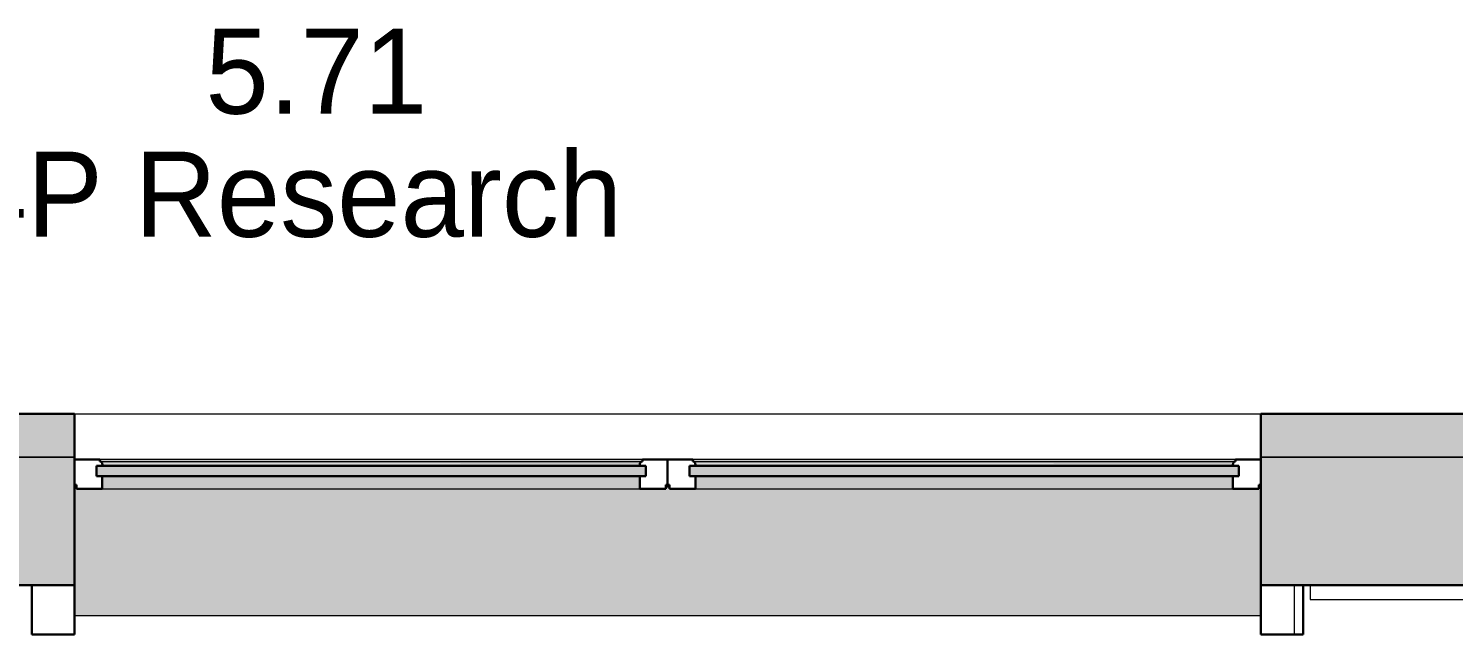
# Model space of a CAD drawing. Header units: millimetres. Extents: x 155927 to 326028, y -36033 to 97293.
# Drawn here: x 184801 to 188145, y 8852 to 10274 of the extents above; entities that cross this region are included whole.
import ezdxf

# ---------------------------------------------------------------- set-up
doc = ezdxf.new("R2010")
doc.units = ezdxf.units.MM
doc.header["$MEASUREMENT"] = 0
for name, color, linetype, lineweight in [('A-AREA-IDEN', 7, 'CONTINUOUS', 9), ('A-GLAZ', 7, 'CONTINUOUS', 9), ('A-GLAZ-CURT', 7, 'CONTINUOUS', 9), ('A-WALL', 7, 'CONTINUOUS', 9), ('A-WALL-PATT', 7, 'CONTINUOUS', 9), ('I-WALL', 7, 'CONTINUOUS', 9)]:
    doc.layers.add(name, color=color, linetype=linetype, lineweight=lineweight)
doc.styles.add('Century Gothic', font='GOTHIC.TTF', dxfattribs={"height": 200})

msp = doc.modelspace()

# ---------------------------------------------------------------- hatches: boundary and pattern name
at = {"layer": 'A-GLAZ'}
for points in [[(186249.6, 9223.6), (186249.6, 9247.5), (184960.1, 9247.5), (184960.1, 9223.6)], [(186237.8, 9257.5), (186241.6, 9257.5), (186241.6, 9262.5), (184968, 9262.5), (184968, 9257.5), (186235.8, 9257.5)], [(186235.8, 9252.6), (186237.6, 9256.2), (186237.8, 9257.5), (184970.9, 9257), (184973.6, 9253.9), (184974.3, 9252.6), (186235.4, 9252.6)], [(185989.4, 9248.6), (186234.4, 9248.6), (186235.6, 9252.6), (184974, 9251.5), (184975.3, 9248.6), (185382.9, 9248.6)], [(186234.4, 9247.5), (186234.4, 9248.6), (185989.4, 9247.5)], [(187641.6, 9223.6), (187641.6, 9247.5), (186352.1, 9247.5), (186352.1, 9223.6), (186596, 9223.6)], [(187630.8, 9257.5), (187633.6, 9257.5), (187633.6, 9262.5), (186360, 9262.5), (186360, 9257.5), (187629.8, 9257.5)], [(187627.8, 9252.6), (187629.6, 9256.2), (187629.8, 9257.5), (186362.9, 9257), (186365.6, 9253.9), (186366.3, 9252.6), (187627.4, 9252.6)], [(187626.4, 9248.6), (187627.6, 9252.6), (186366, 9251.5), (186367.3, 9248.6), (186596, 9248.6)], [(187626.4, 9247.5), (187626.4, 9248.6), (186596, 9247.5)], [(187692.8, 8896.6), (187692.8, 9198.3), (187688.5, 9198.3), (187688.5, 9193.6), (186305.2, 9193.6), (186305.2, 9198.3), (186296.5, 9198.3), (186296.5, 9193.6), (184913.2, 9193.6), (184913.2, 9198.3), (184908.8, 9198.3), (184908.8, 8896.6), (186596, 8896.6)], [(186235.6, 9193.6), (186235.6, 9223.6), (184974, 9223.6), (184974, 9193.6)], [(187627.6, 9193.6), (187627.6, 9223.6), (186366, 9223.6), (186366, 9193.6), (186596, 9193.6)]]:
    msp.add_hatch(color=256, dxfattribs=at).paths.add_polyline_path(points, flags=0)
h = msp.add_hatch(color=256, dxfattribs=at)
h.paths.add_polyline_path([(186364.4, 9255.8), (186361.6, 9257.5), (186362.9, 9256.4), (186364, 9255.9)], flags=0)
h.paths.add_polyline_path([(184972.4, 9255.8), (184969.6, 9257.5), (184970.9, 9256.4), (184972, 9255.9)], flags=0)
h = msp.add_hatch(color=256, dxfattribs=at)
h.paths.add_polyline_path([(187692.8, 9198.3), (187692.8, 9200.4), (187688.5, 9200.4), (187688.5, 9198.3)], flags=0)
h.paths.add_polyline_path([(186296.5, 9198.3), (186305.2, 9198.7), (186305.2, 9200.4), (186296.5, 9200.4), (186296.5, 9198.7)], flags=0)
h.paths.add_polyline_path([(184908.8, 9198.3), (184913.2, 9198.3), (184913.2, 9200.4), (184908.8, 9200.4)], flags=0)
at = {"layer": 'A-WALL-PATT'}
h = msp.add_hatch(color=256, dxfattribs=at)
h.paths.add_polyline_path([(189923.2, 9267.6), (189923.2, 9369.6), (187692.8, 9369.6), (187692.8, 9267.6), (189022.3, 9267.6)], flags=0)
h.paths.add_polyline_path([(184908.8, 9267.6), (184908.8, 9369.6), (183567.8, 9369.6), (183567.8, 9267.6), (184776.3, 9267.6)], flags=0)
h.paths.add_polyline_path([(179007.4, 9267.6), (179283.8, 9267.6), (179283.8, 9369.6), (179007.4, 9369.6)], flags=0)
h = msp.add_hatch(color=256, dxfattribs=at)
h.paths.add_polyline_path([(226158.8, 8967.6), (226158.8, 9267.6), (224992.8, 9267.6), (224992.8, 8967.6), (225417.2, 8967.6)], flags=0)
h.paths.add_polyline_path([(222990.9, 8967.6), (223358.8, 8967.6), (223358.8, 9267.6), (222192.8, 9267.6), (222192.8, 8967.6)], flags=0)
h.paths.add_polyline_path([(215258.8, 8967.6), (215258.8, 9267.6), (213567.8, 9267.6), (213567.8, 8967.6)], flags=0)
h.paths.add_polyline_path([(207033.8, 8967.6), (207033.8, 9267.6), (202692.8, 9267.6), (202692.8, 8967.6), (206006.6, 8967.6)], flags=0)
h.paths.add_polyline_path([(199908.8, 8967.6), (199908.8, 9267.6), (197242.8, 9267.6), (197242.8, 8967.6), (198727.6, 8967.6)], flags=0)
h.paths.add_polyline_path([(195608.8, 8967.6), (195608.8, 9267.6), (192942.8, 9267.6), (192942.8, 8967.6), (193875, 8967.6)], flags=0)
h.paths.add_polyline_path([(190158.8, 8967.6), (190158.8, 9267.6), (187692.8, 9267.6), (187692.8, 8967.6), (189022.3, 8967.6)], flags=0)
h.paths.add_polyline_path([(184908.8, 8967.6), (184908.8, 9267.6), (183567.8, 9267.6), (183567.8, 8967.6), (184169.7, 8967.6)], flags=0)
h.paths.add_polyline_path([(179283.8, 8967.6), (179283.8, 9267.6), (177567.8, 9267.6), (177567.8, 8967.6)], flags=0)
h.paths.add_polyline_path([(165783.8, 8967.6), (165783.8, 9267.6), (164242.8, 9267.6), (164242.8, 8967.6), (164759.1, 8967.6)], flags=0)
h.paths.add_polyline_path([(162332.8, 8967.6), (162608.8, 8967.6), (162608.8, 9267.6), (161817.8, 9267.6), (161817.8, 8967.6)], flags=0)
h.paths.add_polyline_path([(157533.8, 8967.6), (157533.8, 9267.6), (156460.8, 9267.6), (156460.8, 8967.6), (157480.1, 8967.6)], flags=0)

# ---------------------------------------------------------------- linework, layer by layer
at = {"layer": 'A-GLAZ', "lineweight": 30}
for p, q in [((184968, 9262.5), (184908.8, 9262.5)), ((186249.6, 9247.5), (184960.1, 9247.5)), ((184960.1, 9247.5), (184960.1, 9223.6)), ((184960.1, 9223.6), (184960.1, 9247.5)), ((184960.1, 9247.5), (184975.3, 9247.5)), ((184968, 9257.5), (184968, 9262.5)), ((184969.6, 9257.5), (184968, 9257.5)), ((184975.3, 9247.5), (184975.3, 9248.6)), ((186234.4, 9248.6), (186234.4, 9247.5)), ((186234.4, 9247.5), (186249.6, 9247.5)), ((186241.6, 9257.5), (186240.1, 9257.5)), ((186241.6, 9262.5), (186241.6, 9257.5)), ((186300.8, 9262.5), (186241.6, 9262.5)), ((186249.6, 9223.6), (186249.6, 9247.5)), ((186249.6, 9247.5), (186249.6, 9223.6)), ((186300.8, 9202.6), (186300.8, 9262.5)), ((186360, 9262.5), (186300.8, 9262.5)), ((186300.8, 9262.5), (186300.8, 9202.6)), ((186352.1, 9247.5), (186352.1, 9223.6)), ((187641.6, 9247.5), (186352.1, 9247.5)), ((186352.1, 9223.6), (186352.1, 9247.5)), ((186352.1, 9247.5), (186367.3, 9247.5)), ((186360, 9257.5), (186360, 9262.5)), ((186361.6, 9257.5), (186360, 9257.5)), ((186367.3, 9247.5), (186367.3, 9248.6)), ((187626.4, 9248.6), (187626.4, 9247.5)), ((187626.4, 9247.5), (187641.6, 9247.5)), ((187633.6, 9257.5), (187632.1, 9257.5)), ((187633.6, 9262.5), (187633.6, 9257.5)), ((187692.8, 9262.5), (187633.6, 9262.5)), ((187641.6, 9223.6), (187641.6, 9247.5)), ((187641.6, 9247.5), (187641.6, 9223.6)), ((184908.8, 9202.6), (184913.2, 9202.6)), ((184913.2, 9202.6), (184913.2, 9193.6)), ((184960.1, 9223.6), (186249.6, 9223.6)), ((184974, 9223.6), (184960.1, 9223.6)), ((184974, 9193.6), (184974, 9223.6)), ((186249.6, 9223.6), (186235.6, 9223.6)), ((186235.6, 9223.6), (186235.6, 9193.6)), ((186296.5, 9193.6), (186296.5, 9202.6)), ((186296.5, 9202.6), (186300.8, 9202.6)), ((186300.8, 9202.6), (186305.2, 9202.6)), ((186305.2, 9202.6), (186305.2, 9193.6)), ((186352.1, 9223.6), (187641.6, 9223.6)), ((186366, 9223.6), (186352.1, 9223.6)), ((186366, 9193.6), (186366, 9223.6)), ((187641.6, 9223.6), (187627.6, 9223.6)), ((187627.6, 9223.6), (187627.6, 9193.6)), ((187688.5, 9193.6), (187688.5, 9202.6)), ((187688.5, 9202.6), (187692.8, 9202.6)), ((184913.2, 9193.6), (184974, 9193.6)), ((186235.6, 9193.6), (186296.5, 9193.6)), ((186305.2, 9193.6), (186366, 9193.6)), ((187627.6, 9193.6), (187688.5, 9193.6)), ((184808.8, 8967.6), (184808.8, 8851.6)), ((184908.8, 8851.6), (184908.8, 8967.6)), ((187692.8, 8967.6), (187692.8, 8851.6)), ((187792.8, 8851.6), (187792.8, 8967.6)), ((184808.8, 8851.6), (184908.8, 8851.6)), ((187692.8, 8851.6), (187792.8, 8851.6))]:
    msp.add_line(p, q, dxfattribs=at)
at = {"layer": 'A-GLAZ'}
for p, q in [((186241.6, 9262.5), (184968, 9262.5)), ((184968, 9257.5), (184969.6, 9257.5)), ((184969.6, 9257.5), (186240.1, 9257.5)), ((184975.3, 9248.6), (186234.4, 9248.6)), ((186240.1, 9257.5), (186241.6, 9257.5)), ((187633.6, 9262.5), (186360, 9262.5)), ((186360, 9257.5), (186361.6, 9257.5)), ((186361.6, 9257.5), (187632.1, 9257.5)), ((186367.3, 9248.6), (187626.4, 9248.6)), ((187632.1, 9257.5), (187633.6, 9257.5)), ((184908.8, 9200.4), (184913.2, 9200.4)), ((184908.8, 9198.3), (184913.2, 9198.3)), ((186296.5, 9200.4), (186305.2, 9200.4)), ((186296.5, 9198.3), (186305.2, 9198.3)), ((187688.5, 9200.4), (187692.8, 9200.4)), ((187688.5, 9198.3), (187692.8, 9198.3)), ((184974, 9193.6), (186235.6, 9193.6)), ((186366, 9193.6), (187627.6, 9193.6)), ((184908.8, 8896.6), (187692.8, 8896.6))]:
    msp.add_line(p, q, dxfattribs=at)
at = {"layer": 'A-GLAZ', "linetype": 'Continuous'}
msp.add_line((187771.8, 8851.6), (187771.8, 8967.6), dxfattribs=at)
at = {"layer": 'A-GLAZ', "lineweight": 30}
for centre, radius, start, end in [((184968.5, 9252.2), 5.36, 3.4261, 78.0476), ((184981.2, 9253), 7.4, 183.4261, 216.5739), ((186228.5, 9253), 7.4, 323.4261, 356.5739), ((186241.2, 9252.2), 5.36, 101.9524, 176.5739), ((186360.5, 9252.2), 5.36, 3.4261, 78.0476), ((186373.2, 9253), 7.4, 183.4261, 216.5739), ((187620.5, 9253), 7.4, 323.4261, 356.5739), ((187633.2, 9252.2), 5.36, 101.9524, 176.5739)]:
    msp.add_arc(centre, radius, start, end, dxfattribs=at)
at = {"layer": 'A-GLAZ'}
for points, knots in [([(184972, 9256.2), (184971.9, 9256.4), (184971.5, 9256.7), (184970.7, 9257.2), (184970, 9257.4), (184969.6, 9257.5)], [-0.4, -0.4, -0.4, -0.4, -0.3, -0.2, 0, 0, 0, 0]), ([(184973.8, 9252.6), (184973.8, 9253), (184973.7, 9253.7), (184973.3, 9254.6), (184973.1, 9255), (184973, 9255.2)], [-1, -1, -1, -1, -0.8, -0.7, -0.6, -0.6, -0.6, -0.6]), ([(186236.7, 9255.2), (186236.6, 9255), (186236.4, 9254.6), (186236, 9253.7), (186235.9, 9253), (186235.8, 9252.6)], [0.6, 0.6, 0.6, 0.6, 0.7, 0.8, 1, 1, 1, 1]), ([(186240.1, 9257.5), (186239.6, 9257.4), (186239, 9257.2), (186238.2, 9256.7), (186237.8, 9256.4), (186237.6, 9256.2)], [0, 0, 0, 0, 0.2, 0.3, 0.4, 0.4, 0.4, 0.4]), ([(186364, 9256.2), (186363.9, 9256.4), (186363.5, 9256.7), (186362.7, 9257.2), (186362, 9257.4), (186361.6, 9257.5)], [-0.4, -0.4, -0.4, -0.4, -0.3, -0.2, 0, 0, 0, 0]), ([(186365.8, 9252.6), (186365.8, 9253), (186365.7, 9253.7), (186365.3, 9254.6), (186365.1, 9255), (186365, 9255.2)], [-1, -1, -1, -1, -0.8, -0.7, -0.6, -0.6, -0.6, -0.6]), ([(187628.7, 9255.2), (187628.6, 9255), (187628.4, 9254.6), (187628, 9253.7), (187627.9, 9253), (187627.8, 9252.6)], [0.6, 0.6, 0.6, 0.6, 0.7, 0.8, 1, 1, 1, 1]), ([(187632.1, 9257.5), (187631.6, 9257.4), (187631, 9257.2), (187630.2, 9256.7), (187629.8, 9256.4), (187629.6, 9256.2)], [0, 0, 0, 0, 0.2, 0.3, 0.4, 0.4, 0.4, 0.4])]:
    msp.add_open_spline(points, degree=3, knots=knots, dxfattribs=at)
for points in [[(184975.3, 9248.6), (184975, 9249), (184974.7, 9249.4), (184974.5, 9249.8)], [(186235.1, 9249.8), (186234.9, 9249.4), (186234.7, 9249), (186234.4, 9248.6)], [(186367.3, 9248.6), (186367, 9249), (186366.7, 9249.4), (186366.5, 9249.8)], [(187627.1, 9249.8), (187626.9, 9249.4), (187626.7, 9249), (187626.4, 9248.6)]]:
    msp.add_open_spline(points, degree=3, dxfattribs=at)
at = {"layer": 'A-GLAZ-CURT', "lineweight": 20}
for p, q in [((188542.8, 8967.6), (187808.8, 8967.6)), ((187808.8, 8967.6), (187808.8, 8933.6)), ((187808.8, 8933.6), (188542.8, 8933.6))]:
    msp.add_line(p, q, dxfattribs=at)
at = {"layer": 'A-WALL'}
for p, q in [((184908.8, 9267.6), (183567.8, 9267.6)), ((189923.2, 9267.6), (187692.8, 9267.6))]:
    msp.add_line(p, q, dxfattribs=at)
at = {"layer": 'A-WALL', "lineweight": 30}
for p, q in [((184908.8, 8967.6), (184908.8, 9267.6)), ((187692.8, 9267.6), (187692.8, 8967.6)), ((183567.8, 8967.6), (184908.8, 8967.6)), ((187692.8, 8967.6), (190158.8, 8967.6))]:
    msp.add_line(p, q, dxfattribs=at)
at = {"layer": 'I-WALL', "lineweight": 30}
for p, q in [((184908.8, 9369.6), (183567.8, 9369.6)), ((184908.8, 9267.6), (184908.8, 9369.6)), ((189923.2, 9369.6), (187692.8, 9369.6)), ((187692.8, 9369.6), (187692.8, 9267.6))]:
    msp.add_line(p, q, dxfattribs=at)
at = {"layer": 'I-WALL'}
for p, q in [((184908.8, 9369.6), (187692.8, 9369.6)), ((183567.8, 9267.6), (184908.8, 9267.6)), ((187692.8, 9267.6), (189923.2, 9267.6))]:
    msp.add_line(p, q, dxfattribs=at)

# ---------------------------------------------------------------- texts
at = {"layer": 'A-AREA-IDEN', "style": 'Century Gothic'}
for s, p in [('5.71', (185216.1, 10074.1)), ('4P Research', (184648.3, 9785.1))]:
    msp.add_text(s, height=200, dxfattribs=at).set_placement(p)

doc.saveas('drawing.dxf')
